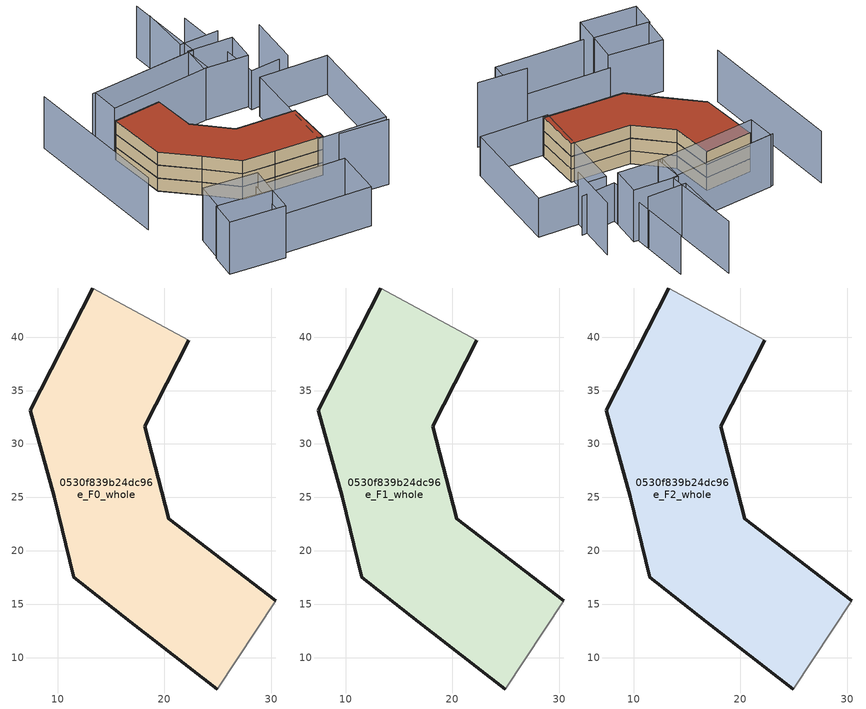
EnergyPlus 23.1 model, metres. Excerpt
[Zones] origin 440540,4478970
0530f839b24dc96e_F0_whole
 floor ground (EU_floor_Construction): 24.93,7.06 30.4,15.33 20.38,23 18.15,31.63 22.27,39.68 13.28,44.59 7.46,33.17 9.66,25.08 11.5,17.5 16.82,13.36 z0
 wall outside (EU_wall_Construction): 22.27,39.68 18.15,31.63 20.38,23 30.4,15.33 / 24.93,7.06 16.82,13.36 11.5,17.5 9.66,25.08 7.46,33.17 13.28,44.59 z0:3
 wall adiabatic (EU_wall_Construction): 30.4,15.33 24.93,7.06 / 13.28,44.59 22.27,39.68 z0:3
0530f839b24dc96e_F1_whole
 floor to 0530f839b24dc96e_F0_whole (EU_floor_Construction): 24.93,7.06 30.4,15.33 20.38,23 18.15,31.63 22.27,39.68 13.28,44.59 7.46,33.17 9.66,25.08 11.5,17.5 16.82,13.36 z3
 wall outside (EU_wall_Construction): 22.27,39.68 18.15,31.63 20.38,23 30.4,15.33 / 24.93,7.06 16.82,13.36 11.5,17.5 9.66,25.08 7.46,33.17 13.28,44.59 z3:6
 wall adiabatic (EU_wall_Construction): 30.4,15.33 24.93,7.06 / 13.28,44.59 22.27,39.68 z3:6
0530f839b24dc96e_F2_whole
 floor to 0530f839b24dc96e_F1_whole (EU_floor_Construction): 24.93,7.06 30.4,15.33 20.38,23 18.15,31.63 22.27,39.68 13.28,44.59 7.46,33.17 9.66,25.08 11.5,17.5 16.82,13.36 z6
 wall outside (EU_wall_Construction): 22.27,39.68 18.15,31.63 20.38,23 30.4,15.33 / 24.93,7.06 16.82,13.36 11.5,17.5 9.66,25.08 7.46,33.17 13.28,44.59 z6:9
 wall adiabatic (EU_wall_Construction): 30.4,15.33 24.93,7.06 / 13.28,44.59 22.27,39.68 z6:9
 roof outside (EU_roof_Construction): 22.27,39.68 18.15,31.63 20.38,23 30.4,15.33 24.93,7.06 16.82,13.36 11.5,17.5 9.66,25.08 7.46,33.17 13.28,44.59 z9
shading: 42.02,22.08 48.75,31.11 / 44.69,54.43 36.2,38.96 / 36.2,38.96 15.59,50.27 / 11.04,58.27 -4.59,29.68 / 43.73,37.36 36.82,41.91 / 36.82,41.91 42.79,50.95 / -2.11,2.45 -11.17,9.86 / -11.17,9.86 -7.57,14.26 / -7.57,14.26 1.5,6.85 / 1.5,6.85 -2.11,2.45 / 1.38,6.81 -7.44,14.16 / -7.44,14.16 -3.41,18.99 / -3.41,18.99 5.4,11.65 / 5.4,11.65 1.38,6.81 / 39.03,28.87 31.5,34.66 / 31.5,34.66 35.44,39.79 / 35.44,39.79 42.97,34 / 42.97,34 39.03,28.87 / 32.3,34.15 13.13,44.68 / 13.13,44.68 16.07,50.04 / 16.07,50.04 35.24,39.5 / 35.24,39.5 32.3,34.15 z0:12; 44.99,24.28 38.44,27.93 / 38.44,27.93 48.68,46.35 / 13.92,-7.85 -1.17,3.62 / -1.17,3.62 5.14,11.93 / 5.14,11.93 20.24,0.46 / 20.24,0.46 13.92,-7.85 / 48.93,17.08 35.53,-1.12 / 35.53,-1.12 23.85,7.48 / 23.85,7.48 37.24,25.68 / 37.24,25.68 48.93,17.08 z0:9; 19.37,1.18 27.44,-5.38 z0:15
[Building]
EU S2 Campaign: North Axis=0; Terrain=City; Solar Distribution=FullExterior
[Site:Location]
Madrid: Latitude=40.5; Longitude=-3.5; Time Zone=1; Elevation=609
[SizingPeriod:WeatherFileDays]
AnnualSizingPeriod: Begin Month=1; Begin Day of Month=1; End Month=12; End Day of Month=31; Day of Week for Start Day=Monday; Use Weather File Daylight Saving Period=No; Use Weather File Rain and Snow Indicators=No
[MATERIAL]
EU_InternalMass_Material: Roughness=MediumRough; Thickness=0.1; Conductivity=1; Density=1800; Specific Heat=900; Thermal Absorptance=0.9; Solar Absorptance=0.7; Visible Absorptance=0.7
[MATERIAL:NOMASS] Roughness=MediumRough; Thermal Absorptance=0.9; Solar Absorptance=0.7; Visible Absorptance=0.7
Name | Thermal Resistance
EU_wall_NoMass | 1.60022
EU_roof_NoMass | 1.57597
EU_floor_NoMass | 0.470652
[CONSTRUCTION]
EU_wall_Construction: EU_wall_NoMass
EU_roof_Construction: EU_roof_NoMass
EU_floor_Construction: EU_floor_NoMass
EU_InternalMass_Construction: EU_InternalMass_Material
[ZONE] Type=1; Multiplier=1; Ceiling Height=autocalculate; Volume=1145.7; Floor Area=autocalculate; Part of Total Floor Area=Yes
0530f839b24dc96e_F0_whole; 0530f839b24dc96e_F1_whole; 0530f839b24dc96e_F2_whole
[INTERNALMASS] Construction=EU_InternalMass_Construction; Surface Area=381.906
Name | Zone or ZoneList
0530f839b24dc96e_F0_whole_EU_InternalMass | 0530f839b24dc96e_F0_whole
0530f839b24dc96e_F1_whole_EU_InternalMass | 0530f839b24dc96e_F1_whole
0530f839b24dc96e_F2_whole_EU_InternalMass | 0530f839b24dc96e_F2_whole
[OTHEREQUIPMENT] Fuel Type=Electricity; Design Level Calculation Method=Watts/Area; Power per Zone Floor Area=1; Fraction Latent=0; Fraction Radiant=0; Fraction Lost=0; Carbon Dioxide Generation Rate=0; EndUse Subcategory=EU_Step8_InternalGains
Name | Zone or ZoneList or Space or SpaceList | Schedule
EU_Step8_InternalGain_0530f839b24dc96e_F0_whole_f000 | 0530f839b24dc96e_F0_whole | EU_Step8_GainSchedule_0530f839b24dc96e_F0_whole_f000
EU_Step8_InternalGain_0530f839b24dc96e_F1_whole_f000 | 0530f839b24dc96e_F1_whole | EU_Step8_GainSchedule_0530f839b24dc96e_F1_whole_f000
EU_Step8_InternalGain_0530f839b24dc96e_F2_whole_f000 | 0530f839b24dc96e_F2_whole | EU_Step8_GainSchedule_0530f839b24dc96e_F2_whole_f000
[ZONEVENTILATION:DESIGNFLOWRATE] Schedule=EU_AlwaysOn; Design Flow Rate Calculation Method=AirChanges/Hour; Air Changes per Hour=0.480704; Ventilation Type=Natural; Fan Pressure Rise=0; Fan Total Efficiency=1; Constant Term Coefficient=1; Temperature Term Coefficient=0; Velocity Term Coefficient=0; Velocity Squared Term Coefficient=0; Minimum Indoor Temperature=-100; Maximum Indoor Temperature=100; Delta Temperature=-100; Minimum Outdoor Temperature=-100; Maximum Outdoor Temperature=100; Maximum Wind Speed=40
Name | Zone or ZoneList or Space or SpaceList
EU_ConstantAir_0530f839b24dc96e_F0_whole | 0530f839b24dc96e_F0_whole
EU_ConstantAir_0530f839b24dc96e_F1_whole | 0530f839b24dc96e_F1_whole
EU_ConstantAir_0530f839b24dc96e_F2_whole | 0530f839b24dc96e_F2_whole
[HVACTEMPLATE:THERMOSTAT] Constant Heating Setpoint=20; Constant Cooling Setpoint=50
EU_HeatOnly_0530f839b24dc96e_F0_whole; EU_HeatOnly_0530f839b24dc96e_F1_whole; EU_HeatOnly_0530f839b24dc96e_F2_whole
[HVACTEMPLATE:ZONE:IDEALLOADSAIRSYSTEM] System Availability Schedule=EU_AlwaysOn; Maximum Heating Supply Air Temperature=50; Minimum Cooling Supply Air Temperature=13; Maximum Heating Supply Air Humidity Ratio=0.0156; Minimum Cooling Supply Air Humidity Ratio=0.0077; Heating Limit=NoLimit; Cooling Limit=NoLimit; Heating Availability Schedule=EU_AlwaysOn; Cooling Availability Schedule=EU_CoolingOff; Dehumidification Control Type=ConstantSensibleHeatRatio; Cooling Sensible Heat Ratio=0.7; Dehumidification Setpoint=60; Humidification Control Type=None; Humidification Setpoint=30; Outdoor Air Method=None; Outdoor Air Flow Rate per Person=0.00944; Outdoor Air Flow Rate per Zone Floor Area=0; Outdoor Air Flow Rate per Zone=0; Demand Controlled Ventilation Type=None; Outdoor Air Economizer Type=NoEconomizer; Heat Recovery Type=None; Sensible Heat Recovery Effectiveness=0.7; Latent Heat Recovery Effectiveness=0.65
Name | Template Thermostat
0530f839b24dc96e_F0_whole | EU_HeatOnly_0530f839b24dc96e_F0_whole
0530f839b24dc96e_F1_whole | EU_HeatOnly_0530f839b24dc96e_F1_whole
0530f839b24dc96e_F2_whole | EU_HeatOnly_0530f839b24dc96e_F2_whole
[SIZING:ZONE] Zone Cooling Design Supply Air Temperature Input Method=SupplyAirTemperature; Zone Cooling Design Supply Air Temperature=13; Zone Heating Design Supply Air Temperature Input Method=SupplyAirTemperature; Zone Heating Design Supply Air Temperature=50; Zone Cooling Design Supply Air Humidity Ratio=0.008; Zone Heating Design Supply Air Humidity Ratio=0.008; Cooling Design Air Flow Method=DesignDay; Cooling Design Air Flow Rate=0; Cooling Minimum Air Flow per Zone Floor Area=0.000762; Cooling Minimum Air Flow=0; Cooling Minimum Air Flow Fraction=0.2; Heating Design Air Flow Method=DesignDay; Heating Design Air Flow Rate=0; Heating Maximum Air Flow per Zone Floor Area=0.002032; Heating Maximum Air Flow=0.141576; Heating Maximum Air Flow Fraction=0.3; Account for Dedicated Outdoor Air System=No; Dedicated Outdoor Air System Control Strategy=NeutralSupplyAir; Dedicated Outdoor Air Low Setpoint Temperature for Design=autosize; Dedicated Outdoor Air High Setpoint Temperature for Design=autosize; Zone Load Sizing Method=Sensible Load Only No Latent Load; Zone Latent Cooling Design Supply Air Humidity Ratio Input Method=HumidityRatioDifference; Zone Cooling Design Supply Air Humidity Ratio Difference=0.005; Zone Latent Heating Design Supply Air Humidity Ratio Input Method=HumidityRatioDifference; Zone Humidification Design Supply Air Humidity Ratio Difference=0.005
0530f839b24dc96e_F0_whole; 0530f839b24dc96e_F1_whole; 0530f839b24dc96e_F2_whole
[SCHEDULE:CONSTANT]
Name | Hourly Value
EU_AlwaysOn | 1
EU_CoolingOff | 0
[SCHEDULE:FILE] Column Number=1; Rows to Skip at Top=0; Number of Hours of Data=8760; Column Separator=Comma; Interpolate to Timestep=No; Minutes per Item=60; Adjust Schedule for Daylight Savings=Yes
Name | File
EU_Step8_GainSchedule_0530f839b24dc96e_F0_whole_f000 | ../../schedules/0530f839b24dc96e/0530f839b24dc96e_F0_whole_f000_gain.csv
EU_Step8_GainSchedule_0530f839b24dc96e_F1_whole_f000 | ../../schedules/0530f839b24dc96e/0530f839b24dc96e_F1_whole_f000_gain.csv
EU_Step8_GainSchedule_0530f839b24dc96e_F2_whole_f000 | ../../schedules/0530f839b24dc96e/0530f839b24dc96e_F2_whole_f000_gain.csv
